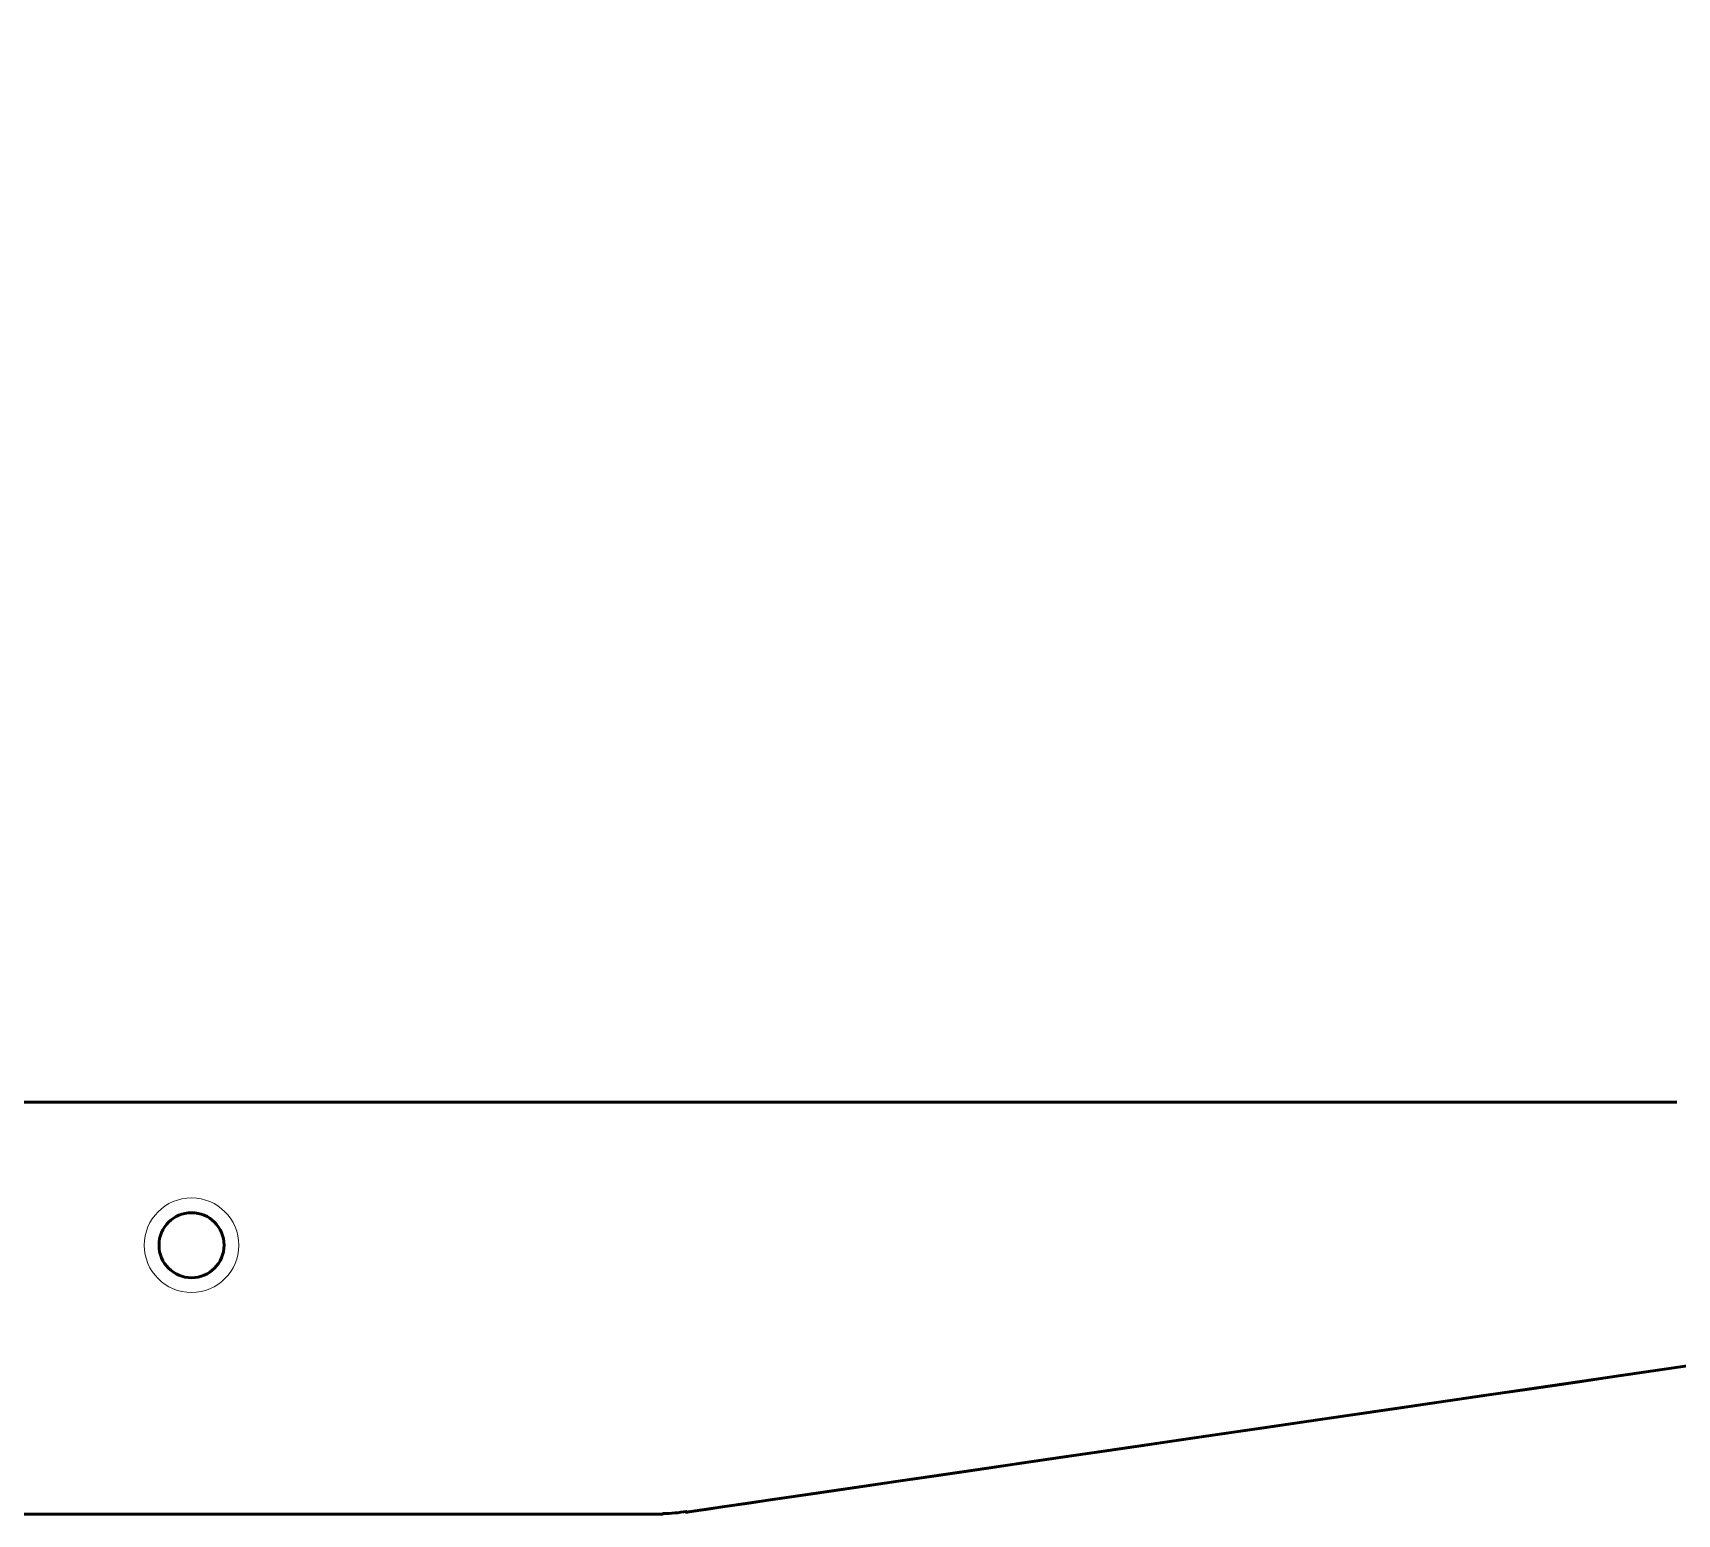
# Model space of a CAD drawing. Header units: millimetres. Extents: x -1113 to 163, y -392 to 100.
# Drawn here: x -30.7 to 24.9, y -86.2 to -36.1 of the extents above; entities that cross this region are included whole.
import ezdxf

# ---------------------------------------------------------------- set-up
doc = ezdxf.new("R2010")
doc.units = ezdxf.units.MM
doc.header["$MEASUREMENT"] = 0
doc.layers.add('Layer 1', color=7, linetype='Continuous')

msp = doc.modelspace()

# ---------------------------------------------------------------- linework, layer by layer
at = {"layer": 'Layer 1', "color": 250, "lineweight": 20}
msp.add_ellipse((-25.3143, -77.0893), major_axis=(0, 1.6), ratio=1, dxfattribs=at)
msp.add_ellipse((-25.3143, -77.0893), major_axis=(0, 1.6), ratio=1, dxfattribs=at)
msp.add_ellipse((-25.3143, -77.0893), major_axis=(0, 1.6), ratio=1, dxfattribs=at)
msp.add_ellipse((-25.3143, -77.0893), major_axis=(0, 1.6), ratio=1, dxfattribs=at)
msp.add_ellipse((-25.3143, -77.0893), major_axis=(0, 1.6), ratio=1, dxfattribs=at)
msp.add_ellipse((-25.3143, -77.0893), major_axis=(0, 1.6), ratio=1, dxfattribs=at)
at = {"layer": 'Layer 1', "color": 250, "lineweight": 50}
for points, knots in [([(151.2403, 38.7822), (151.2403, 38.7822), (145.7586, 38.7822), (145.7586, 38.7822), (145.7586, 38.7822), (145.7586, 38.7822), (145.7586, 38.7822), (145.7586, 38.7822), (154.2131, -4.4951), (154.2131, -4.4951), (154.2131, -4.4951), (154.2131, -4.4951), (154.2131, -4.4951), (154.2131, -4.4951), (158.2024, -24.9159), (158.2024, -24.9159), (158.2024, -24.9159), (158.2024, -24.9159), (158.2024, -24.9159), (159.6026, -39.6463), (160.7584, -51.8036), (160.7584, -51.8036), (160.7584, -51.8036), (160.7584, -51.8036), (160.7584, -51.8036), (160.7584, -51.8036), (162.5765, -71.498), (162.5765, -71.498), (162.5765, -71.498), (162.5765, -71.498), (162.5765, -71.498), (162.5765, -71.498), (162.578, -71.491), (162.578, -71.491), (162.578, -71.491), (162.578, -71.491), (162.578, -71.491), (162.6961, -72.7514), (162.2777, -74.0032), (161.4253, -74.9392), (161.4253, -74.9392), (161.4253, -74.9392), (161.4253, -74.9392), (160.573, -75.8752), (159.3656, -76.4087), (158.0997, -76.4087), (158.0997, -76.4087), (158.0997, -76.4087), (158.0997, -76.4087), (158.0997, -76.4087), (158.0891, -76.4087), (158.0891, -76.4087), (158.0891, -76.4087), (158.0891, -76.4087), (158.0891, -76.4087), (158.089, -76.4087), (60.2371, -76.3437), (58.551, -76.3426), (58.551, -76.3426), (58.551, -76.3426), (58.551, -76.3426), (58.5472, -76.3426), (58.5433, -76.3426), (58.5395, -76.3426), (58.5395, -76.3426), (58.5395, -76.3426), (58.5395, -76.3426), (58.2753, -76.3426), (58.0116, -76.3659), (57.7514, -76.4122), (57.7514, -76.4122), (57.7514, -76.4122), (57.7514, -76.4122), (57.7514, -76.4122), (57.7458, -76.4273), (57.7458, -76.4273), (57.7458, -76.4273), (57.7458, -76.4273), (57.7458, -76.4273), (57.7457, -76.4273), (-8.5904, -86.1217), (-8.5904, -86.1217), (-8.5904, -86.1217), (-8.5904, -86.1217), (-8.5904, -86.1217), (-8.5904, -86.1217), (-8.575, -86.0944), (-8.575, -86.0944), (-8.575, -86.0944), (-8.575, -86.0944), (-8.575, -86.0944), (-8.8351, -86.1407), (-9.0988, -86.164), (-9.363, -86.164), (-9.363, -86.164), (-9.363, -86.164), (-9.363, -86.164), (-9.363, -86.164), (-9.3736, -86.1852), (-9.3736, -86.1852), (-9.3736, -86.1852), (-9.3736, -86.1852), (-9.3736, -86.1852), (-9.3736, -86.1852), (-42.4359, -86.1852), (-42.4359, -86.1852), (-42.4359, -86.1852), (-42.4359, -86.1852), (-42.4359, -86.1852), (-42.4359, -86.1852), (-42.4253, -86.164), (-42.4253, -86.164), (-42.4253, -86.164), (-42.4253, -86.164), (-42.4253, -86.164), (-42.6895, -86.164), (-42.9532, -86.1407), (-43.2134, -86.0944), (-43.2134, -86.0944), (-43.2134, -86.0944), (-43.2134, -86.0944), (-43.2134, -86.0944), (-43.219, -86.1217), (-43.219, -86.1217), (-43.219, -86.1217), (-43.219, -86.1217), (-43.219, -86.1217), (-43.2191, -86.1217), (-109.5554, -76.4273), (-109.5554, -76.4273), (-109.5554, -76.4273), (-109.5554, -76.4273), (-109.5554, -76.4273), (-109.5554, -76.4273), (-109.5399, -76.4122), (-109.5399, -76.4122), (-109.5399, -76.4122), (-109.5399, -76.4122), (-109.5399, -76.4122), (-109.8, -76.3659), (-110.0637, -76.3426), (-110.3279, -76.3426), (-110.3279, -76.3426), (-110.3279, -76.3426), (-110.3279, -76.3426), (-110.3279, -76.3426), (-110.3385, -76.3426), (-110.3385, -76.3426), (-110.3385, -76.3426), (-110.3385, -76.3426), (-110.3385, -76.3426), (-110.3386, -76.3426), (-207.1743, -76.3426), (-208.3401, -76.3426), (-208.3401, -76.3426), (-208.3401, -76.3426), (-208.3401, -76.3426), (-209.6063, -76.3426), (-210.8138, -75.809), (-211.6662, -74.8727), (-211.6662, -74.8727), (-211.6662, -74.8727), (-211.6662, -74.8727), (-212.5186, -73.9364), (-212.9368, -72.6842), (-212.8183, -71.4236), (-212.8183, -71.4236), (-212.8183, -71.4236), (-212.8183, -71.4236), (-212.8183, -71.4236), (-212.8381, -71.4319), (-212.8381, -71.4319), (-212.8381, -71.4319), (-212.8381, -71.4319), (-212.8381, -71.4319), (-212.8381, -71.4319), (-210.7552, -49.2703), (-208.4013, -24.2249), (-208.4013, -24.2249), (-208.4013, -24.2249), (-208.4013, -24.2249), (-208.4013, -24.2249), (-204.547, -4.4951), (-204.547, -4.4951), (-204.547, -4.4951), (-204.547, -4.4951), (-204.547, -4.4951), (-204.547, -4.4951), (-196.0925, 38.7822), (-196.0925, 38.7822), (-196.0925, 38.7822), (-196.0925, 38.7822), (-196.0925, 38.7822), (-196.0925, 38.7822), (-201.5742, 38.7822), (-201.5742, 38.7822), (-201.5742, 38.7822), (-201.5742, 38.7822), (-201.5742, 38.7822), (-201.774, 38.8113), (-201.9619, 38.9037), (-202.1084, 39.0496), (-202.1084, 39.0496), (-202.1084, 39.0496), (-202.1084, 39.0496), (-202.3204, 39.2609), (-202.4205, 39.5598), (-202.3786, 39.8563), (-202.3786, 39.8563), (-202.3786, 39.8563), (-202.3786, 39.8563), (-202.0294, 43.5723), (-201.8274, 45.7217), (-201.8274, 45.7217), (-201.8274, 45.7217), (-201.8274, 45.7217), (-201.8274, 45.7217), (-201.8274, 45.7217), (-201.8076, 45.73), (-201.8076, 45.73), (-201.8076, 45.73), (-201.8076, 45.73), (-201.8076, 45.73), (-201.5903, 48.0408), (-199.6504, 49.8068), (-197.3294, 49.8068), (-197.3294, 49.8068), (-197.3294, 49.8068), (-197.3294, 49.8068), (-197.3294, 49.8068), (-197.34, 49.8068), (-197.34, 49.8068), (-197.34, 49.8068), (-197.34, 49.8068), (-197.34, 49.8068), (-197.34, 49.8068), (-99.5568, 49.8068), (-99.5568, 49.8068), (-99.5568, 49.8068), (-99.5568, 49.8068), (-99.5568, 49.8068), (-99.5568, 49.8068), (-99.5462, 49.8068), (-99.5462, 49.8068), (-99.5462, 49.8068), (-99.5462, 49.8068), (-99.5462, 49.8068), (-99.2819, 49.8068), (-99.0182, 49.7835), (-98.7581, 49.7372), (-98.7581, 49.7372), (-98.7581, 49.7372), (-98.7581, 49.7372), (-98.7581, 49.7372), (-98.7736, 49.7433), (-98.7736, 49.7433), (-98.7736, 49.7433), (-98.7736, 49.7433), (-98.7736, 49.7433), (-98.7736, 49.7433), (-42.6396, 39.7527), (-42.6396, 39.7527), (-42.6396, 39.7527), (-42.6396, 39.7527), (-42.6396, 39.7527), (-42.6396, 39.7527), (-42.6339, 39.7587), (-42.6339, 39.7587), (-42.6339, 39.7587), (-42.6339, 39.7587), (-42.6339, 39.7587), (-42.3738, 39.7124), (-42.1101, 39.6892), (-41.8458, 39.6892), (-41.8458, 39.6892), (-41.8458, 39.6892), (-41.8458, 39.6892), (-41.8458, 39.6892), (-41.8564, 39.668), (-41.8564, 39.668), (-41.8564, 39.668), (-41.8564, 39.668), (-41.8564, 39.668), (-41.8564, 39.668), (-31.4622, 39.668), (-31.4622, 39.668), (-31.4622, 39.668), (-31.4622, 39.668), (-31.4622, 39.668), (-31.4622, 39.668), (-8.6037, 39.668), (-8.6037, 39.668), (-8.6037, 39.668), (-8.6037, 39.668), (-8.6037, 39.668), (-8.6037, 39.668), (-8.5931, 39.6892), (-8.5931, 39.6892), (-8.5931, 39.6892), (-8.5931, 39.6892), (-8.5931, 39.6892), (-8.3289, 39.6892), (-8.0652, 39.7124), (-7.805, 39.7587), (-7.805, 39.7587), (-7.805, 39.7587), (-7.805, 39.7587), (-7.805, 39.7587), (-7.8205, 39.7527), (-7.8205, 39.7527), (-7.8205, 39.7527), (-7.8205, 39.7527), (-7.8205, 39.7527), (-7.8205, 39.7527), (48.3135, 49.7433), (48.3135, 49.7433), (48.3135, 49.7433), (48.3135, 49.7433), (48.3135, 49.7433), (48.3135, 49.7433), (48.3192, 49.7372), (48.3192, 49.7372), (48.3192, 49.7372), (48.3192, 49.7372), (48.3192, 49.7372), (48.5793, 49.7835), (48.843, 49.8068), (49.1072, 49.8068), (49.1072, 49.8068), (49.1072, 49.8068), (49.1072, 49.8068), (49.1072, 49.8068), (49.0967, 49.8068), (49.0967, 49.8068), (49.0967, 49.8068), (49.0967, 49.8068), (49.0967, 49.8068), (49.0967, 49.8068), (147.0215, 49.8068), (147.0215, 49.8068), (147.0215, 49.8068), (147.0215, 49.8068), (147.0215, 49.8068), (147.0215, 49.8068), (147.032, 49.8068), (147.032, 49.8068), (147.032, 49.8068), (147.032, 49.8068), (147.032, 49.8068), (149.3535, 49.8068), (151.2936, 48.0401), (151.5103, 45.7287), (151.5103, 45.7287), (151.5103, 45.7287), (151.5103, 45.7287), (151.5103, 45.7287), (151.4876, 45.7217), (151.4876, 45.7217), (151.4876, 45.7217), (151.4876, 45.7217), (151.4876, 45.7217), (151.4876, 45.7217), (151.7342, 43.1288), (152.0463, 39.845), (152.0463, 39.845), (152.0463, 39.845), (152.0463, 39.845), (152.0841, 39.5523), (151.9838, 39.2583), (151.7745, 39.0496), (151.7745, 39.0496), (151.7745, 39.0496), (151.7745, 39.0496), (151.628, 38.9037), (151.4401, 38.8113), (151.2403, 38.7822)], [0, 0, 0, 0, 0.008, 0.008, 0.008, 0.016, 0.016, 0.016, 0.024, 0.024, 0.024, 0.032, 0.032, 0.032, 0.04, 0.04, 0.04, 0.048, 0.048, 0.048, 0.056, 0.056, 0.056, 0.064, 0.064, 0.064, 0.072, 0.072, 0.072, 0.08, 0.08, 0.08, 0.088, 0.088, 0.088, 0.096, 0.096, 0.096, 0.104, 0.104, 0.104, 0.112, 0.112, 0.112, 0.12, 0.12, 0.12, 0.128, 0.128, 0.128, 0.136, 0.136, 0.136, 0.144, 0.144, 0.144, 0.152, 0.152, 0.152, 0.16, 0.16, 0.16, 0.168, 0.168, 0.168, 0.176, 0.176, 0.176, 0.184, 0.184, 0.184, 0.192, 0.192, 0.192, 0.2, 0.2, 0.2, 0.208, 0.208, 0.208, 0.216, 0.216, 0.216, 0.224, 0.224, 0.224, 0.232, 0.232, 0.232, 0.24, 0.24, 0.24, 0.248, 0.248, 0.248, 0.256, 0.256, 0.256, 0.264, 0.264, 0.264, 0.272, 0.272, 0.272, 0.28, 0.28, 0.28, 0.288, 0.288, 0.288, 0.296, 0.296, 0.296, 0.304, 0.304, 0.304, 0.312, 0.312, 0.312, 0.32, 0.32, 0.32, 0.328, 0.328, 0.328, 0.336, 0.336, 0.336, 0.344, 0.344, 0.344, 0.352, 0.352, 0.352, 0.36, 0.36, 0.36, 0.368, 0.368, 0.368, 0.376, 0.376, 0.376, 0.384, 0.384, 0.384, 0.392, 0.392, 0.392, 0.4, 0.4, 0.4, 0.408, 0.408, 0.408, 0.416, 0.416, 0.416, 0.424, 0.424, 0.424, 0.432, 0.432, 0.432, 0.44, 0.44, 0.44, 0.448, 0.448, 0.448, 0.456, 0.456, 0.456, 0.464, 0.464, 0.464, 0.472, 0.472, 0.472, 0.48, 0.48, 0.48, 0.488, 0.488, 0.488, 0.496, 0.496, 0.496, 0.504, 0.504, 0.504, 0.512, 0.512, 0.512, 0.52, 0.52, 0.52, 0.528, 0.528, 0.528, 0.536, 0.536, 0.536, 0.544, 0.544, 0.544, 0.552, 0.552, 0.552, 0.56, 0.56, 0.56, 0.568, 0.568, 0.568, 0.576, 0.576, 0.576, 0.584, 0.584, 0.584, 0.592, 0.592, 0.592, 0.6, 0.6, 0.6, 0.608, 0.608, 0.608, 0.616, 0.616, 0.616, 0.624, 0.624, 0.624, 0.632, 0.632, 0.632, 0.64, 0.64, 0.64, 0.648, 0.648, 0.648, 0.656, 0.656, 0.656, 0.664, 0.664, 0.664, 0.672, 0.672, 0.672, 0.68, 0.68, 0.68, 0.688, 0.688, 0.688, 0.696, 0.696, 0.696, 0.704, 0.704, 0.704, 0.712, 0.712, 0.712, 0.72, 0.72, 0.72, 0.728, 0.728, 0.728, 0.736, 0.736, 0.736, 0.744, 0.744, 0.744, 0.752, 0.752, 0.752, 0.76, 0.76, 0.76, 0.768, 0.768, 0.768, 0.776, 0.776, 0.776, 0.784, 0.784, 0.784, 0.792, 0.792, 0.792, 0.8, 0.8, 0.8, 0.808, 0.808, 0.808, 0.816, 0.816, 0.816, 0.824, 0.824, 0.824, 0.832, 0.832, 0.832, 0.84, 0.84, 0.84, 0.848, 0.848, 0.848, 0.856, 0.856, 0.856, 0.864, 0.864, 0.864, 0.872, 0.872, 0.872, 0.88, 0.88, 0.88, 0.888, 0.888, 0.888, 0.896, 0.896, 0.896, 0.904, 0.904, 0.904, 0.912, 0.912, 0.912, 0.92, 0.92, 0.92, 0.928, 0.928, 0.928, 0.936, 0.936, 0.936, 0.944, 0.944, 0.944, 0.952, 0.952, 0.952, 0.96, 0.96, 0.96, 0.968, 0.968, 0.968, 0.976, 0.976, 0.976, 0.984, 0.984, 0.984, 0.992, 0.992, 0.992, 1, 1, 1, 1]), ([(-25.3143, -75.9893), (-25.9218, -75.9893), (-26.4143, -76.4817), (-26.4143, -77.0892), (-26.4143, -77.0892), (-26.4143, -77.0892), (-26.4143, -77.0892), (-26.4143, -77.6968), (-25.9218, -78.1892), (-25.3143, -78.1892), (-25.3143, -78.1892), (-25.3143, -78.1892), (-25.3143, -78.1892), (-24.7068, -78.1893), (-24.2143, -77.6968), (-24.2143, -77.0893), (-24.2143, -77.0893), (-24.2143, -77.0893), (-24.2143, -77.0893), (-24.2143, -76.4817), (-24.7068, -75.9893), (-25.3143, -75.9893)], [0, 0, 0, 0, 0.1428571, 0.1428571, 0.1428571, 0.2857143, 0.2857143, 0.2857143, 0.4285714, 0.4285714, 0.4285714, 0.5714286, 0.5714286, 0.5714286, 0.7142857, 0.7142857, 0.7142857, 0.8571429, 0.8571429, 0.8571429, 1, 1, 1, 1]), ([(-25.3143, -75.9893), (-25.9218, -75.9893), (-26.4143, -76.4817), (-26.4143, -77.0892), (-26.4143, -77.0892), (-26.4143, -77.0892), (-26.4143, -77.0892), (-26.4143, -77.6968), (-25.9218, -78.1892), (-25.3143, -78.1893), (-25.3143, -78.1893), (-25.3143, -78.1893), (-25.3143, -78.1893), (-24.7068, -78.1893), (-24.2143, -77.6968), (-24.2143, -77.0893), (-24.2143, -77.0893), (-24.2143, -77.0893), (-24.2143, -77.0893), (-24.2143, -76.4817), (-24.7068, -75.9893), (-25.3143, -75.9893)], [0, 0, 0, 0, 0.1428571, 0.1428571, 0.1428571, 0.2857143, 0.2857143, 0.2857143, 0.4285714, 0.4285714, 0.4285714, 0.5714286, 0.5714286, 0.5714286, 0.7142857, 0.7142857, 0.7142857, 0.8571429, 0.8571429, 0.8571429, 1, 1, 1, 1]), ([(-25.3143, -75.9893), (-25.9218, -75.9893), (-26.4143, -76.4817), (-26.4143, -77.0893), (-26.4143, -77.0893), (-26.4143, -77.0893), (-26.4143, -77.0893), (-26.4143, -77.6968), (-25.9218, -78.1893), (-25.3143, -78.1893), (-25.3143, -78.1893), (-25.3143, -78.1893), (-25.3143, -78.1893), (-24.7068, -78.1893), (-24.2143, -77.6968), (-24.2143, -77.0893), (-24.2143, -77.0893), (-24.2143, -77.0893), (-24.2143, -77.0893), (-24.2143, -76.4817), (-24.7068, -75.9893), (-25.3143, -75.9893)], [0, 0, 0, 0, 0.1428571, 0.1428571, 0.1428571, 0.2857143, 0.2857143, 0.2857143, 0.4285714, 0.4285714, 0.4285714, 0.5714286, 0.5714286, 0.5714286, 0.7142857, 0.7142857, 0.7142857, 0.8571429, 0.8571429, 0.8571429, 1, 1, 1, 1]), ([(-25.3143, -75.9893), (-25.9218, -75.9893), (-26.4143, -76.4817), (-26.4143, -77.0893), (-26.4143, -77.0893), (-26.4143, -77.0893), (-26.4143, -77.0893), (-26.4143, -77.6968), (-25.9218, -78.1893), (-25.3143, -78.1893), (-25.3143, -78.1893), (-25.3143, -78.1893), (-25.3143, -78.1893), (-24.7068, -78.1893), (-24.2143, -77.6968), (-24.2143, -77.0893), (-24.2143, -77.0893), (-24.2143, -77.0893), (-24.2143, -77.0893), (-24.2143, -76.4817), (-24.7068, -75.9893), (-25.3143, -75.9893)], [0, 0, 0, 0, 0.1428571, 0.1428571, 0.1428571, 0.2857143, 0.2857143, 0.2857143, 0.4285714, 0.4285714, 0.4285714, 0.5714286, 0.5714286, 0.5714286, 0.7142857, 0.7142857, 0.7142857, 0.8571429, 0.8571429, 0.8571429, 1, 1, 1, 1]), ([(-25.3143, -75.9893), (-25.9218, -75.9893), (-26.4143, -76.4817), (-26.4143, -77.0893), (-26.4143, -77.0893), (-26.4143, -77.0893), (-26.4143, -77.0893), (-26.4143, -77.6968), (-25.9218, -78.1893), (-25.3143, -78.1893), (-25.3143, -78.1893), (-25.3143, -78.1893), (-25.3143, -78.1893), (-24.7068, -78.1893), (-24.2143, -77.6968), (-24.2143, -77.0893), (-24.2143, -77.0893), (-24.2143, -77.0893), (-24.2143, -77.0893), (-24.2143, -76.4817), (-24.7068, -75.9893), (-25.3143, -75.9893)], [0, 0, 0, 0, 0.1428571, 0.1428571, 0.1428571, 0.2857143, 0.2857143, 0.2857143, 0.4285714, 0.4285714, 0.4285714, 0.5714286, 0.5714286, 0.5714286, 0.7142857, 0.7142857, 0.7142857, 0.8571429, 0.8571429, 0.8571429, 1, 1, 1, 1]), ([(-25.3143, -75.9893), (-25.9218, -75.9893), (-26.4143, -76.4817), (-26.4143, -77.0893), (-26.4143, -77.0893), (-26.4143, -77.0893), (-26.4143, -77.0893), (-26.4143, -77.6968), (-25.9218, -78.1893), (-25.3143, -78.1893), (-25.3143, -78.1893), (-25.3143, -78.1893), (-25.3143, -78.1893), (-24.7068, -78.1893), (-24.2143, -77.6968), (-24.2143, -77.0893), (-24.2143, -77.0893), (-24.2143, -77.0893), (-24.2143, -77.0893), (-24.2143, -76.4817), (-24.7068, -75.9893), (-25.3143, -75.9893)], [0, 0, 0, 0, 0.1428571, 0.1428571, 0.1428571, 0.2857143, 0.2857143, 0.2857143, 0.4285714, 0.4285714, 0.4285714, 0.5714286, 0.5714286, 0.5714286, 0.7142857, 0.7142857, 0.7142857, 0.8571429, 0.8571429, 0.8571429, 1, 1, 1, 1]), ([(-25.3143, -75.9893), (-25.9218, -75.9893), (-26.4143, -76.4817), (-26.4143, -77.0893), (-26.4143, -77.0893), (-26.4143, -77.0893), (-26.4143, -77.0893), (-26.4143, -77.6968), (-25.9218, -78.1893), (-25.3143, -78.1893), (-25.3143, -78.1893), (-25.3143, -78.1893), (-25.3143, -78.1893), (-24.7068, -78.1893), (-24.2143, -77.6968), (-24.2143, -77.0893), (-24.2143, -77.0893), (-24.2143, -77.0893), (-24.2143, -77.0893), (-24.2143, -76.4817), (-24.7068, -75.9893), (-25.3143, -75.9893)], [0, 0, 0, 0, 0.1428571, 0.1428571, 0.1428571, 0.2857143, 0.2857143, 0.2857143, 0.4285714, 0.4285714, 0.4285714, 0.5714286, 0.5714286, 0.5714286, 0.7142857, 0.7142857, 0.7142857, 0.8571429, 0.8571429, 0.8571429, 1, 1, 1, 1]), ([(-25.3143, -75.9893), (-25.9218, -75.9893), (-26.4143, -76.4817), (-26.4143, -77.0893), (-26.4143, -77.0893), (-26.4143, -77.0893), (-26.4143, -77.0893), (-26.4143, -77.6968), (-25.9218, -78.1893), (-25.3143, -78.1893), (-25.3143, -78.1893), (-25.3143, -78.1893), (-25.3143, -78.1893), (-24.7068, -78.1893), (-24.2143, -77.6968), (-24.2143, -77.0893), (-24.2143, -77.0893), (-24.2143, -77.0893), (-24.2143, -77.0893), (-24.2143, -76.4817), (-24.7068, -75.9893), (-25.3143, -75.9893)], [0, 0, 0, 0, 0.1428571, 0.1428571, 0.1428571, 0.2857143, 0.2857143, 0.2857143, 0.4285714, 0.4285714, 0.4285714, 0.5714286, 0.5714286, 0.5714286, 0.7142857, 0.7142857, 0.7142857, 0.8571429, 0.8571429, 0.8571429, 1, 1, 1, 1]), ([(-25.3143, -75.9893), (-25.9218, -75.9893), (-26.4143, -76.4817), (-26.4143, -77.0893), (-26.4143, -77.0893), (-26.4143, -77.0893), (-26.4143, -77.0893), (-26.4143, -77.6968), (-25.9218, -78.1893), (-25.3143, -78.1893), (-25.3143, -78.1893), (-25.3143, -78.1893), (-25.3143, -78.1893), (-24.7068, -78.1893), (-24.2143, -77.6968), (-24.2143, -77.0893), (-24.2143, -77.0893), (-24.2143, -77.0893), (-24.2143, -77.0893), (-24.2143, -76.4818), (-24.7068, -75.9893), (-25.3143, -75.9893)], [0, 0, 0, 0, 0.1428571, 0.1428571, 0.1428571, 0.2857143, 0.2857143, 0.2857143, 0.4285714, 0.4285714, 0.4285714, 0.5714286, 0.5714286, 0.5714286, 0.7142857, 0.7142857, 0.7142857, 0.8571429, 0.8571429, 0.8571429, 1, 1, 1, 1]), ([(-25.3143, -75.9893), (-25.9218, -75.9893), (-26.4143, -76.4817), (-26.4143, -77.0893), (-26.4143, -77.0893), (-26.4143, -77.0893), (-26.4143, -77.0893), (-26.4143, -77.6968), (-25.9218, -78.1893), (-25.3143, -78.1893), (-25.3143, -78.1893), (-25.3143, -78.1893), (-25.3143, -78.1893), (-24.7068, -78.1893), (-24.2143, -77.6968), (-24.2143, -77.0893), (-24.2143, -77.0893), (-24.2143, -77.0893), (-24.2143, -77.0893), (-24.2143, -76.4818), (-24.7068, -75.9893), (-25.3143, -75.9893)], [0, 0, 0, 0, 0.1428571, 0.1428571, 0.1428571, 0.2857143, 0.2857143, 0.2857143, 0.4285714, 0.4285714, 0.4285714, 0.5714286, 0.5714286, 0.5714286, 0.7142857, 0.7142857, 0.7142857, 0.8571429, 0.8571429, 0.8571429, 1, 1, 1, 1]), ([(-25.3143, -75.9893), (-25.9218, -75.9893), (-26.4143, -76.4817), (-26.4143, -77.0893), (-26.4143, -77.0893), (-26.4143, -77.0893), (-26.4143, -77.0893), (-26.4143, -77.6968), (-25.9218, -78.1893), (-25.3143, -78.1893), (-25.3143, -78.1893), (-25.3143, -78.1893), (-25.3143, -78.1893), (-24.7068, -78.1893), (-24.2143, -77.6968), (-24.2143, -77.0893), (-24.2143, -77.0893), (-24.2143, -77.0893), (-24.2143, -77.0893), (-24.2143, -76.4818), (-24.7068, -75.9893), (-25.3143, -75.9893)], [0, 0, 0, 0, 0.1428571, 0.1428571, 0.1428571, 0.2857143, 0.2857143, 0.2857143, 0.4285714, 0.4285714, 0.4285714, 0.5714286, 0.5714286, 0.5714286, 0.7142857, 0.7142857, 0.7142857, 0.8571429, 0.8571429, 0.8571429, 1, 1, 1, 1]), ([(-25.3143, -75.9893), (-25.9218, -75.9893), (-26.4143, -76.4818), (-26.4143, -77.0893), (-26.4143, -77.0893), (-26.4143, -77.0893), (-26.4143, -77.0893), (-26.4143, -77.6968), (-25.9218, -78.1893), (-25.3143, -78.1893), (-25.3143, -78.1893), (-25.3143, -78.1893), (-25.3143, -78.1893), (-24.7068, -78.1893), (-24.2143, -77.6968), (-24.2143, -77.0893), (-24.2143, -77.0893), (-24.2143, -77.0893), (-24.2143, -77.0893), (-24.2143, -76.4818), (-24.7068, -75.9893), (-25.3143, -75.9893)], [0, 0, 0, 0, 0.1428571, 0.1428571, 0.1428571, 0.2857143, 0.2857143, 0.2857143, 0.4285714, 0.4285714, 0.4285714, 0.5714286, 0.5714286, 0.5714286, 0.7142857, 0.7142857, 0.7142857, 0.8571429, 0.8571429, 0.8571429, 1, 1, 1, 1]), ([(-25.3143, -75.9893), (-25.9218, -75.9893), (-26.4143, -76.4818), (-26.4143, -77.0893), (-26.4143, -77.0893), (-26.4143, -77.0893), (-26.4143, -77.0893), (-26.4143, -77.6968), (-25.9218, -78.1893), (-25.3143, -78.1893), (-25.3143, -78.1893), (-25.3143, -78.1893), (-25.3143, -78.1893), (-24.7068, -78.1893), (-24.2143, -77.6968), (-24.2143, -77.0893), (-24.2143, -77.0893), (-24.2143, -77.0893), (-24.2143, -77.0893), (-24.2143, -76.4818), (-24.7068, -75.9893), (-25.3143, -75.9893)], [0, 0, 0, 0, 0.1428571, 0.1428571, 0.1428571, 0.2857143, 0.2857143, 0.2857143, 0.4285714, 0.4285714, 0.4285714, 0.5714286, 0.5714286, 0.5714286, 0.7142857, 0.7142857, 0.7142857, 0.8571429, 0.8571429, 0.8571429, 1, 1, 1, 1]), ([(-25.3143, -75.9893), (-25.9218, -75.9893), (-26.4143, -76.4818), (-26.4143, -77.0893), (-26.4143, -77.0893), (-26.4143, -77.0893), (-26.4143, -77.0893), (-26.4143, -77.6968), (-25.9218, -78.1893), (-25.3143, -78.1893), (-25.3143, -78.1893), (-25.3143, -78.1893), (-25.3143, -78.1893), (-24.7068, -78.1893), (-24.2143, -77.6968), (-24.2143, -77.0893), (-24.2143, -77.0893), (-24.2143, -77.0893), (-24.2143, -77.0893), (-24.2143, -76.4818), (-24.7068, -75.9893), (-25.3143, -75.9893)], [0, 0, 0, 0, 0.1428571, 0.1428571, 0.1428571, 0.2857143, 0.2857143, 0.2857143, 0.4285714, 0.4285714, 0.4285714, 0.5714286, 0.5714286, 0.5714286, 0.7142857, 0.7142857, 0.7142857, 0.8571429, 0.8571429, 0.8571429, 1, 1, 1, 1]), ([(-25.3143, -75.9893), (-25.9218, -75.9893), (-26.4143, -76.4818), (-26.4143, -77.0893), (-26.4143, -77.0893), (-26.4143, -77.0893), (-26.4143, -77.0893), (-26.4143, -77.6968), (-25.9218, -78.1893), (-25.3143, -78.1893), (-25.3143, -78.1893), (-25.3143, -78.1893), (-25.3143, -78.1893), (-24.7068, -78.1893), (-24.2143, -77.6968), (-24.2143, -77.0893), (-24.2143, -77.0893), (-24.2143, -77.0893), (-24.2143, -77.0893), (-24.2143, -76.4818), (-24.7068, -75.9893), (-25.3143, -75.9893)], [0, 0, 0, 0, 0.1428571, 0.1428571, 0.1428571, 0.2857143, 0.2857143, 0.2857143, 0.4285714, 0.4285714, 0.4285714, 0.5714286, 0.5714286, 0.5714286, 0.7142857, 0.7142857, 0.7142857, 0.8571429, 0.8571429, 0.8571429, 1, 1, 1, 1]), ([(-25.3143, -75.9893), (-25.9218, -75.9893), (-26.4143, -76.4818), (-26.4143, -77.0893), (-26.4143, -77.0893), (-26.4143, -77.0893), (-26.4143, -77.0893), (-26.4143, -77.6968), (-25.9218, -78.1893), (-25.3143, -78.1893), (-25.3143, -78.1893), (-25.3143, -78.1893), (-25.3143, -78.1893), (-24.7068, -78.1893), (-24.2143, -77.6968), (-24.2143, -77.0893), (-24.2143, -77.0893), (-24.2143, -77.0893), (-24.2143, -77.0893), (-24.2143, -76.4818), (-24.7068, -75.9893), (-25.3143, -75.9893)], [0, 0, 0, 0, 0.1428571, 0.1428571, 0.1428571, 0.2857143, 0.2857143, 0.2857143, 0.4285714, 0.4285714, 0.4285714, 0.5714286, 0.5714286, 0.5714286, 0.7142857, 0.7142857, 0.7142857, 0.8571429, 0.8571429, 0.8571429, 1, 1, 1, 1]), ([(-25.3143, -75.9893), (-25.9218, -75.9893), (-26.4143, -76.4818), (-26.4143, -77.0893), (-26.4143, -77.0893), (-26.4143, -77.0893), (-26.4143, -77.0893), (-26.4143, -77.6968), (-25.9218, -78.1893), (-25.3143, -78.1893), (-25.3143, -78.1893), (-25.3143, -78.1893), (-25.3143, -78.1893), (-24.7068, -78.1893), (-24.2143, -77.6968), (-24.2143, -77.0893), (-24.2143, -77.0893), (-24.2143, -77.0893), (-24.2143, -77.0893), (-24.2143, -76.4818), (-24.7068, -75.9893), (-25.3143, -75.9893)], [0, 0, 0, 0, 0.1428571, 0.1428571, 0.1428571, 0.2857143, 0.2857143, 0.2857143, 0.4285714, 0.4285714, 0.4285714, 0.5714286, 0.5714286, 0.5714286, 0.7142857, 0.7142857, 0.7142857, 0.8571429, 0.8571429, 0.8571429, 1, 1, 1, 1]), ([(-25.3143, -75.9893), (-25.9218, -75.9893), (-26.4143, -76.4818), (-26.4143, -77.0893), (-26.4143, -77.0893), (-26.4143, -77.0893), (-26.4143, -77.0893), (-26.4143, -77.6968), (-25.9218, -78.1893), (-25.3143, -78.1893), (-25.3143, -78.1893), (-25.3143, -78.1893), (-25.3143, -78.1893), (-24.7068, -78.1893), (-24.2143, -77.6968), (-24.2143, -77.0893), (-24.2143, -77.0893), (-24.2143, -77.0893), (-24.2143, -77.0893), (-24.2143, -76.4818), (-24.7068, -75.9893), (-25.3143, -75.9893)], [0, 0, 0, 0, 0.1428571, 0.1428571, 0.1428571, 0.2857143, 0.2857143, 0.2857143, 0.4285714, 0.4285714, 0.4285714, 0.5714286, 0.5714286, 0.5714286, 0.7142857, 0.7142857, 0.7142857, 0.8571429, 0.8571429, 0.8571429, 1, 1, 1, 1]), ([(-25.3143, -75.9893), (-25.9218, -75.9893), (-26.4143, -76.4818), (-26.4143, -77.0893), (-26.4143, -77.0893), (-26.4143, -77.0893), (-26.4143, -77.0893), (-26.4143, -77.6968), (-25.9218, -78.1893), (-25.3143, -78.1893), (-25.3143, -78.1893), (-25.3143, -78.1893), (-25.3143, -78.1893), (-24.7068, -78.1893), (-24.2143, -77.6968), (-24.2143, -77.0893), (-24.2143, -77.0893), (-24.2143, -77.0893), (-24.2143, -77.0893), (-24.2143, -76.4818), (-24.7068, -75.9893), (-25.3143, -75.9893)], [0, 0, 0, 0, 0.1428571, 0.1428571, 0.1428571, 0.2857143, 0.2857143, 0.2857143, 0.4285714, 0.4285714, 0.4285714, 0.5714286, 0.5714286, 0.5714286, 0.7142857, 0.7142857, 0.7142857, 0.8571429, 0.8571429, 0.8571429, 1, 1, 1, 1]), ([(-25.3143, -75.9893), (-25.9218, -75.9893), (-26.4143, -76.4818), (-26.4143, -77.0893), (-26.4143, -77.0893), (-26.4143, -77.0893), (-26.4143, -77.0893), (-26.4143, -77.6968), (-25.9218, -78.1893), (-25.3143, -78.1893), (-25.3143, -78.1893), (-25.3143, -78.1893), (-25.3143, -78.1893), (-24.7068, -78.1893), (-24.2143, -77.6968), (-24.2143, -77.0893), (-24.2143, -77.0893), (-24.2143, -77.0893), (-24.2143, -77.0893), (-24.2143, -76.4818), (-24.7068, -75.9893), (-25.3143, -75.9893)], [0, 0, 0, 0, 0.1428571, 0.1428571, 0.1428571, 0.2857143, 0.2857143, 0.2857143, 0.4285714, 0.4285714, 0.4285714, 0.5714286, 0.5714286, 0.5714286, 0.7142857, 0.7142857, 0.7142857, 0.8571429, 0.8571429, 0.8571429, 1, 1, 1, 1]), ([(-25.3143, -75.9893), (-25.9218, -75.9893), (-26.4143, -76.4818), (-26.4143, -77.0893), (-26.4143, -77.0893), (-26.4143, -77.0893), (-26.4143, -77.0893), (-26.4143, -77.6968), (-25.9218, -78.1893), (-25.3143, -78.1893), (-25.3143, -78.1893), (-25.3143, -78.1893), (-25.3143, -78.1893), (-24.7068, -78.1893), (-24.2143, -77.6968), (-24.2143, -77.0893), (-24.2143, -77.0893), (-24.2143, -77.0893), (-24.2143, -77.0893), (-24.2143, -76.4818), (-24.7068, -75.9893), (-25.3143, -75.9893)], [0, 0, 0, 0, 0.1428571, 0.1428571, 0.1428571, 0.2857143, 0.2857143, 0.2857143, 0.4285714, 0.4285714, 0.4285714, 0.5714286, 0.5714286, 0.5714286, 0.7142857, 0.7142857, 0.7142857, 0.8571429, 0.8571429, 0.8571429, 1, 1, 1, 1]), ([(-25.3143, -75.9893), (-25.9218, -75.9893), (-26.4143, -76.4817), (-26.4143, -77.0892), (-26.4143, -77.0892), (-26.4143, -77.0892), (-26.4143, -77.0892), (-26.4143, -77.6968), (-25.9218, -78.1892), (-25.3143, -78.1892), (-25.3143, -78.1892), (-25.3143, -78.1892), (-25.3143, -78.1892), (-24.7068, -78.1893), (-24.2143, -77.6968), (-24.2143, -77.0893), (-24.2143, -77.0893), (-24.2143, -77.0893), (-24.2143, -77.0893), (-24.2143, -76.4817), (-24.7068, -75.9893), (-25.3143, -75.9893)], [0, 0, 0, 0, 0.1428571, 0.1428571, 0.1428571, 0.2857143, 0.2857143, 0.2857143, 0.4285714, 0.4285714, 0.4285714, 0.5714286, 0.5714286, 0.5714286, 0.7142857, 0.7142857, 0.7142857, 0.8571429, 0.8571429, 0.8571429, 1, 1, 1, 1]), ([(-25.3143, -75.9893), (-25.9218, -75.9893), (-26.4143, -76.4817), (-26.4143, -77.0892), (-26.4143, -77.0892), (-26.4143, -77.0892), (-26.4143, -77.0892), (-26.4143, -77.6968), (-25.9218, -78.1892), (-25.3143, -78.1893), (-25.3143, -78.1893), (-25.3143, -78.1893), (-25.3143, -78.1893), (-24.7068, -78.1893), (-24.2143, -77.6968), (-24.2143, -77.0893), (-24.2143, -77.0893), (-24.2143, -77.0893), (-24.2143, -77.0893), (-24.2143, -76.4817), (-24.7068, -75.9893), (-25.3143, -75.9893)], [0, 0, 0, 0, 0.1428571, 0.1428571, 0.1428571, 0.2857143, 0.2857143, 0.2857143, 0.4285714, 0.4285714, 0.4285714, 0.5714286, 0.5714286, 0.5714286, 0.7142857, 0.7142857, 0.7142857, 0.8571429, 0.8571429, 0.8571429, 1, 1, 1, 1]), ([(-25.3143, -75.9893), (-25.9218, -75.9893), (-26.4143, -76.4817), (-26.4143, -77.0893), (-26.4143, -77.0893), (-26.4143, -77.0893), (-26.4143, -77.0893), (-26.4143, -77.6968), (-25.9218, -78.1893), (-25.3143, -78.1893), (-25.3143, -78.1893), (-25.3143, -78.1893), (-25.3143, -78.1893), (-24.7068, -78.1893), (-24.2143, -77.6968), (-24.2143, -77.0893), (-24.2143, -77.0893), (-24.2143, -77.0893), (-24.2143, -77.0893), (-24.2143, -76.4817), (-24.7068, -75.9893), (-25.3143, -75.9893)], [0, 0, 0, 0, 0.1428571, 0.1428571, 0.1428571, 0.2857143, 0.2857143, 0.2857143, 0.4285714, 0.4285714, 0.4285714, 0.5714286, 0.5714286, 0.5714286, 0.7142857, 0.7142857, 0.7142857, 0.8571429, 0.8571429, 0.8571429, 1, 1, 1, 1]), ([(-25.3143, -75.9893), (-25.9218, -75.9893), (-26.4143, -76.4817), (-26.4143, -77.0893), (-26.4143, -77.0893), (-26.4143, -77.0893), (-26.4143, -77.0893), (-26.4143, -77.6968), (-25.9218, -78.1893), (-25.3143, -78.1893), (-25.3143, -78.1893), (-25.3143, -78.1893), (-25.3143, -78.1893), (-24.7068, -78.1893), (-24.2143, -77.6968), (-24.2143, -77.0893), (-24.2143, -77.0893), (-24.2143, -77.0893), (-24.2143, -77.0893), (-24.2143, -76.4817), (-24.7068, -75.9893), (-25.3143, -75.9893)], [0, 0, 0, 0, 0.1428571, 0.1428571, 0.1428571, 0.2857143, 0.2857143, 0.2857143, 0.4285714, 0.4285714, 0.4285714, 0.5714286, 0.5714286, 0.5714286, 0.7142857, 0.7142857, 0.7142857, 0.8571429, 0.8571429, 0.8571429, 1, 1, 1, 1]), ([(-25.3143, -75.9893), (-25.9218, -75.9893), (-26.4143, -76.4817), (-26.4143, -77.0893), (-26.4143, -77.0893), (-26.4143, -77.0893), (-26.4143, -77.0893), (-26.4143, -77.6968), (-25.9218, -78.1893), (-25.3143, -78.1893), (-25.3143, -78.1893), (-25.3143, -78.1893), (-25.3143, -78.1893), (-24.7068, -78.1893), (-24.2143, -77.6968), (-24.2143, -77.0893), (-24.2143, -77.0893), (-24.2143, -77.0893), (-24.2143, -77.0893), (-24.2143, -76.4817), (-24.7068, -75.9893), (-25.3143, -75.9893)], [0, 0, 0, 0, 0.1428571, 0.1428571, 0.1428571, 0.2857143, 0.2857143, 0.2857143, 0.4285714, 0.4285714, 0.4285714, 0.5714286, 0.5714286, 0.5714286, 0.7142857, 0.7142857, 0.7142857, 0.8571429, 0.8571429, 0.8571429, 1, 1, 1, 1]), ([(-25.3143, -75.9893), (-25.9218, -75.9893), (-26.4143, -76.4817), (-26.4143, -77.0893), (-26.4143, -77.0893), (-26.4143, -77.0893), (-26.4143, -77.0893), (-26.4143, -77.6968), (-25.9218, -78.1893), (-25.3143, -78.1893), (-25.3143, -78.1893), (-25.3143, -78.1893), (-25.3143, -78.1893), (-24.7068, -78.1893), (-24.2143, -77.6968), (-24.2143, -77.0893), (-24.2143, -77.0893), (-24.2143, -77.0893), (-24.2143, -77.0893), (-24.2143, -76.4817), (-24.7068, -75.9893), (-25.3143, -75.9893)], [0, 0, 0, 0, 0.1428571, 0.1428571, 0.1428571, 0.2857143, 0.2857143, 0.2857143, 0.4285714, 0.4285714, 0.4285714, 0.5714286, 0.5714286, 0.5714286, 0.7142857, 0.7142857, 0.7142857, 0.8571429, 0.8571429, 0.8571429, 1, 1, 1, 1]), ([(-25.3143, -75.9893), (-25.9218, -75.9893), (-26.4143, -76.4817), (-26.4143, -77.0893), (-26.4143, -77.0893), (-26.4143, -77.0893), (-26.4143, -77.0893), (-26.4143, -77.6968), (-25.9218, -78.1893), (-25.3143, -78.1893), (-25.3143, -78.1893), (-25.3143, -78.1893), (-25.3143, -78.1893), (-24.7068, -78.1893), (-24.2143, -77.6968), (-24.2143, -77.0893), (-24.2143, -77.0893), (-24.2143, -77.0893), (-24.2143, -77.0893), (-24.2143, -76.4817), (-24.7068, -75.9893), (-25.3143, -75.9893)], [0, 0, 0, 0, 0.1428571, 0.1428571, 0.1428571, 0.2857143, 0.2857143, 0.2857143, 0.4285714, 0.4285714, 0.4285714, 0.5714286, 0.5714286, 0.5714286, 0.7142857, 0.7142857, 0.7142857, 0.8571429, 0.8571429, 0.8571429, 1, 1, 1, 1]), ([(-25.3143, -75.9893), (-25.9218, -75.9893), (-26.4143, -76.4817), (-26.4143, -77.0893), (-26.4143, -77.0893), (-26.4143, -77.0893), (-26.4143, -77.0893), (-26.4143, -77.6968), (-25.9218, -78.1893), (-25.3143, -78.1893), (-25.3143, -78.1893), (-25.3143, -78.1893), (-25.3143, -78.1893), (-24.7068, -78.1893), (-24.2143, -77.6968), (-24.2143, -77.0893), (-24.2143, -77.0893), (-24.2143, -77.0893), (-24.2143, -77.0893), (-24.2143, -76.4817), (-24.7068, -75.9893), (-25.3143, -75.9893)], [0, 0, 0, 0, 0.1428571, 0.1428571, 0.1428571, 0.2857143, 0.2857143, 0.2857143, 0.4285714, 0.4285714, 0.4285714, 0.5714286, 0.5714286, 0.5714286, 0.7142857, 0.7142857, 0.7142857, 0.8571429, 0.8571429, 0.8571429, 1, 1, 1, 1]), ([(-25.3143, -75.9893), (-25.9218, -75.9893), (-26.4143, -76.4817), (-26.4143, -77.0893), (-26.4143, -77.0893), (-26.4143, -77.0893), (-26.4143, -77.0893), (-26.4143, -77.6968), (-25.9218, -78.1893), (-25.3143, -78.1893), (-25.3143, -78.1893), (-25.3143, -78.1893), (-25.3143, -78.1893), (-24.7068, -78.1893), (-24.2143, -77.6968), (-24.2143, -77.0893), (-24.2143, -77.0893), (-24.2143, -77.0893), (-24.2143, -77.0893), (-24.2143, -76.4818), (-24.7068, -75.9893), (-25.3143, -75.9893)], [0, 0, 0, 0, 0.1428571, 0.1428571, 0.1428571, 0.2857143, 0.2857143, 0.2857143, 0.4285714, 0.4285714, 0.4285714, 0.5714286, 0.5714286, 0.5714286, 0.7142857, 0.7142857, 0.7142857, 0.8571429, 0.8571429, 0.8571429, 1, 1, 1, 1]), ([(-25.3143, -75.9893), (-25.9218, -75.9893), (-26.4143, -76.4817), (-26.4143, -77.0893), (-26.4143, -77.0893), (-26.4143, -77.0893), (-26.4143, -77.0893), (-26.4143, -77.6968), (-25.9218, -78.1893), (-25.3143, -78.1893), (-25.3143, -78.1893), (-25.3143, -78.1893), (-25.3143, -78.1893), (-24.7068, -78.1893), (-24.2143, -77.6968), (-24.2143, -77.0893), (-24.2143, -77.0893), (-24.2143, -77.0893), (-24.2143, -77.0893), (-24.2143, -76.4818), (-24.7068, -75.9893), (-25.3143, -75.9893)], [0, 0, 0, 0, 0.1428571, 0.1428571, 0.1428571, 0.2857143, 0.2857143, 0.2857143, 0.4285714, 0.4285714, 0.4285714, 0.5714286, 0.5714286, 0.5714286, 0.7142857, 0.7142857, 0.7142857, 0.8571429, 0.8571429, 0.8571429, 1, 1, 1, 1]), ([(-25.3143, -75.9893), (-25.9218, -75.9893), (-26.4143, -76.4817), (-26.4143, -77.0893), (-26.4143, -77.0893), (-26.4143, -77.0893), (-26.4143, -77.0893), (-26.4143, -77.6968), (-25.9218, -78.1893), (-25.3143, -78.1893), (-25.3143, -78.1893), (-25.3143, -78.1893), (-25.3143, -78.1893), (-24.7068, -78.1893), (-24.2143, -77.6968), (-24.2143, -77.0893), (-24.2143, -77.0893), (-24.2143, -77.0893), (-24.2143, -77.0893), (-24.2143, -76.4818), (-24.7068, -75.9893), (-25.3143, -75.9893)], [0, 0, 0, 0, 0.1428571, 0.1428571, 0.1428571, 0.2857143, 0.2857143, 0.2857143, 0.4285714, 0.4285714, 0.4285714, 0.5714286, 0.5714286, 0.5714286, 0.7142857, 0.7142857, 0.7142857, 0.8571429, 0.8571429, 0.8571429, 1, 1, 1, 1]), ([(-25.3143, -75.9893), (-25.9218, -75.9893), (-26.4143, -76.4818), (-26.4143, -77.0893), (-26.4143, -77.0893), (-26.4143, -77.0893), (-26.4143, -77.0893), (-26.4143, -77.6968), (-25.9218, -78.1893), (-25.3143, -78.1893), (-25.3143, -78.1893), (-25.3143, -78.1893), (-25.3143, -78.1893), (-24.7068, -78.1893), (-24.2143, -77.6968), (-24.2143, -77.0893), (-24.2143, -77.0893), (-24.2143, -77.0893), (-24.2143, -77.0893), (-24.2143, -76.4818), (-24.7068, -75.9893), (-25.3143, -75.9893)], [0, 0, 0, 0, 0.1428571, 0.1428571, 0.1428571, 0.2857143, 0.2857143, 0.2857143, 0.4285714, 0.4285714, 0.4285714, 0.5714286, 0.5714286, 0.5714286, 0.7142857, 0.7142857, 0.7142857, 0.8571429, 0.8571429, 0.8571429, 1, 1, 1, 1]), ([(-25.3143, -75.9893), (-25.9218, -75.9893), (-26.4143, -76.4818), (-26.4143, -77.0893), (-26.4143, -77.0893), (-26.4143, -77.0893), (-26.4143, -77.0893), (-26.4143, -77.6968), (-25.9218, -78.1893), (-25.3143, -78.1893), (-25.3143, -78.1893), (-25.3143, -78.1893), (-25.3143, -78.1893), (-24.7068, -78.1893), (-24.2143, -77.6968), (-24.2143, -77.0893), (-24.2143, -77.0893), (-24.2143, -77.0893), (-24.2143, -77.0893), (-24.2143, -76.4818), (-24.7068, -75.9893), (-25.3143, -75.9893)], [0, 0, 0, 0, 0.1428571, 0.1428571, 0.1428571, 0.2857143, 0.2857143, 0.2857143, 0.4285714, 0.4285714, 0.4285714, 0.5714286, 0.5714286, 0.5714286, 0.7142857, 0.7142857, 0.7142857, 0.8571429, 0.8571429, 0.8571429, 1, 1, 1, 1]), ([(-25.3143, -75.9893), (-25.9218, -75.9893), (-26.4143, -76.4818), (-26.4143, -77.0893), (-26.4143, -77.0893), (-26.4143, -77.0893), (-26.4143, -77.0893), (-26.4143, -77.6968), (-25.9218, -78.1893), (-25.3143, -78.1893), (-25.3143, -78.1893), (-25.3143, -78.1893), (-25.3143, -78.1893), (-24.7068, -78.1893), (-24.2143, -77.6968), (-24.2143, -77.0893), (-24.2143, -77.0893), (-24.2143, -77.0893), (-24.2143, -77.0893), (-24.2143, -76.4818), (-24.7068, -75.9893), (-25.3143, -75.9893)], [0, 0, 0, 0, 0.1428571, 0.1428571, 0.1428571, 0.2857143, 0.2857143, 0.2857143, 0.4285714, 0.4285714, 0.4285714, 0.5714286, 0.5714286, 0.5714286, 0.7142857, 0.7142857, 0.7142857, 0.8571429, 0.8571429, 0.8571429, 1, 1, 1, 1]), ([(-25.3143, -75.9893), (-25.9218, -75.9893), (-26.4143, -76.4818), (-26.4143, -77.0893), (-26.4143, -77.0893), (-26.4143, -77.0893), (-26.4143, -77.0893), (-26.4143, -77.6968), (-25.9218, -78.1893), (-25.3143, -78.1893), (-25.3143, -78.1893), (-25.3143, -78.1893), (-25.3143, -78.1893), (-24.7068, -78.1893), (-24.2143, -77.6968), (-24.2143, -77.0893), (-24.2143, -77.0893), (-24.2143, -77.0893), (-24.2143, -77.0893), (-24.2143, -76.4818), (-24.7068, -75.9893), (-25.3143, -75.9893)], [0, 0, 0, 0, 0.1428571, 0.1428571, 0.1428571, 0.2857143, 0.2857143, 0.2857143, 0.4285714, 0.4285714, 0.4285714, 0.5714286, 0.5714286, 0.5714286, 0.7142857, 0.7142857, 0.7142857, 0.8571429, 0.8571429, 0.8571429, 1, 1, 1, 1]), ([(-25.3143, -75.9893), (-25.9218, -75.9893), (-26.4143, -76.4818), (-26.4143, -77.0893), (-26.4143, -77.0893), (-26.4143, -77.0893), (-26.4143, -77.0893), (-26.4143, -77.6968), (-25.9218, -78.1893), (-25.3143, -78.1893), (-25.3143, -78.1893), (-25.3143, -78.1893), (-25.3143, -78.1893), (-24.7068, -78.1893), (-24.2143, -77.6968), (-24.2143, -77.0893), (-24.2143, -77.0893), (-24.2143, -77.0893), (-24.2143, -77.0893), (-24.2143, -76.4818), (-24.7068, -75.9893), (-25.3143, -75.9893)], [0, 0, 0, 0, 0.1428571, 0.1428571, 0.1428571, 0.2857143, 0.2857143, 0.2857143, 0.4285714, 0.4285714, 0.4285714, 0.5714286, 0.5714286, 0.5714286, 0.7142857, 0.7142857, 0.7142857, 0.8571429, 0.8571429, 0.8571429, 1, 1, 1, 1]), ([(-25.3143, -75.9893), (-25.9218, -75.9893), (-26.4143, -76.4818), (-26.4143, -77.0893), (-26.4143, -77.0893), (-26.4143, -77.0893), (-26.4143, -77.0893), (-26.4143, -77.6968), (-25.9218, -78.1893), (-25.3143, -78.1893), (-25.3143, -78.1893), (-25.3143, -78.1893), (-25.3143, -78.1893), (-24.7068, -78.1893), (-24.2143, -77.6968), (-24.2143, -77.0893), (-24.2143, -77.0893), (-24.2143, -77.0893), (-24.2143, -77.0893), (-24.2143, -76.4818), (-24.7068, -75.9893), (-25.3143, -75.9893)], [0, 0, 0, 0, 0.1428571, 0.1428571, 0.1428571, 0.2857143, 0.2857143, 0.2857143, 0.4285714, 0.4285714, 0.4285714, 0.5714286, 0.5714286, 0.5714286, 0.7142857, 0.7142857, 0.7142857, 0.8571429, 0.8571429, 0.8571429, 1, 1, 1, 1]), ([(-25.3143, -75.9893), (-25.9218, -75.9893), (-26.4143, -76.4818), (-26.4143, -77.0893), (-26.4143, -77.0893), (-26.4143, -77.0893), (-26.4143, -77.0893), (-26.4143, -77.6968), (-25.9218, -78.1893), (-25.3143, -78.1893), (-25.3143, -78.1893), (-25.3143, -78.1893), (-25.3143, -78.1893), (-24.7068, -78.1893), (-24.2143, -77.6968), (-24.2143, -77.0893), (-24.2143, -77.0893), (-24.2143, -77.0893), (-24.2143, -77.0893), (-24.2143, -76.4818), (-24.7068, -75.9893), (-25.3143, -75.9893)], [0, 0, 0, 0, 0.1428571, 0.1428571, 0.1428571, 0.2857143, 0.2857143, 0.2857143, 0.4285714, 0.4285714, 0.4285714, 0.5714286, 0.5714286, 0.5714286, 0.7142857, 0.7142857, 0.7142857, 0.8571429, 0.8571429, 0.8571429, 1, 1, 1, 1]), ([(-25.3143, -75.9893), (-25.9218, -75.9893), (-26.4143, -76.4818), (-26.4143, -77.0893), (-26.4143, -77.0893), (-26.4143, -77.0893), (-26.4143, -77.0893), (-26.4143, -77.6968), (-25.9218, -78.1893), (-25.3143, -78.1893), (-25.3143, -78.1893), (-25.3143, -78.1893), (-25.3143, -78.1893), (-24.7068, -78.1893), (-24.2143, -77.6968), (-24.2143, -77.0893), (-24.2143, -77.0893), (-24.2143, -77.0893), (-24.2143, -77.0893), (-24.2143, -76.4818), (-24.7068, -75.9893), (-25.3143, -75.9893)], [0, 0, 0, 0, 0.1428571, 0.1428571, 0.1428571, 0.2857143, 0.2857143, 0.2857143, 0.4285714, 0.4285714, 0.4285714, 0.5714286, 0.5714286, 0.5714286, 0.7142857, 0.7142857, 0.7142857, 0.8571429, 0.8571429, 0.8571429, 1, 1, 1, 1]), ([(-25.3143, -75.9893), (-25.9218, -75.9893), (-26.4143, -76.4818), (-26.4143, -77.0893), (-26.4143, -77.0893), (-26.4143, -77.0893), (-26.4143, -77.0893), (-26.4143, -77.6968), (-25.9218, -78.1893), (-25.3143, -78.1893), (-25.3143, -78.1893), (-25.3143, -78.1893), (-25.3143, -78.1893), (-24.7068, -78.1893), (-24.2143, -77.6968), (-24.2143, -77.0893), (-24.2143, -77.0893), (-24.2143, -77.0893), (-24.2143, -77.0893), (-24.2143, -76.4818), (-24.7068, -75.9893), (-25.3143, -75.9893)], [0, 0, 0, 0, 0.1428571, 0.1428571, 0.1428571, 0.2857143, 0.2857143, 0.2857143, 0.4285714, 0.4285714, 0.4285714, 0.5714286, 0.5714286, 0.5714286, 0.7142857, 0.7142857, 0.7142857, 0.8571429, 0.8571429, 0.8571429, 1, 1, 1, 1]), ([(-25.3143, -75.9893), (-25.9218, -75.9893), (-26.4143, -76.4818), (-26.4143, -77.0893), (-26.4143, -77.0893), (-26.4143, -77.0893), (-26.4143, -77.0893), (-26.4143, -77.6968), (-25.9218, -78.1893), (-25.3143, -78.1893), (-25.3143, -78.1893), (-25.3143, -78.1893), (-25.3143, -78.1893), (-24.7068, -78.1893), (-24.2143, -77.6968), (-24.2143, -77.0893), (-24.2143, -77.0893), (-24.2143, -77.0893), (-24.2143, -77.0893), (-24.2143, -76.4818), (-24.7068, -75.9893), (-25.3143, -75.9893)], [0, 0, 0, 0, 0.1428571, 0.1428571, 0.1428571, 0.2857143, 0.2857143, 0.2857143, 0.4285714, 0.4285714, 0.4285714, 0.5714286, 0.5714286, 0.5714286, 0.7142857, 0.7142857, 0.7142857, 0.8571429, 0.8571429, 0.8571429, 1, 1, 1, 1])]:
    msp.add_open_spline(points, degree=3, knots=knots, dxfattribs=at)
for points in [[(-75.2786, -72.2495), (-75.2786, -72.2495), (24.9243, -72.2495), (24.9243, -72.2495)], [(-75.2786, -72.2495), (-75.2786, -72.2495), (24.9243, -72.2495), (24.9243, -72.2495)], [(-75.2786, -72.2495), (-75.2786, -72.2495), (24.9243, -72.2495), (24.9243, -72.2495)], [(57.7459, -76.4273), (57.7459, -76.4273), (-8.5904, -86.1217), (-8.5904, -86.1217)], [(57.7459, -76.4273), (57.7459, -76.4273), (-8.5904, -86.1217), (-8.5904, -86.1217)], [(57.7459, -76.4273), (57.7459, -76.4273), (-8.5904, -86.1217), (-8.5904, -86.1217)], [(-42.4359, -86.1852), (-42.4359, -86.1852), (-9.3736, -86.1852), (-9.3736, -86.1852)], [(-42.4359, -86.1852), (-42.4359, -86.1852), (-9.3736, -86.1852), (-9.3736, -86.1852)], [(-42.4359, -86.1852), (-42.4359, -86.1852), (-9.3736, -86.1852), (-9.3736, -86.1852)], [(-9.363, -86.164), (-9.0988, -86.164), (-8.8351, -86.1407), (-8.575, -86.0944)], [(-9.363, -86.164), (-9.0988, -86.164), (-8.8351, -86.1407), (-8.575, -86.0944)], [(-9.363, -86.164), (-9.0988, -86.164), (-8.8351, -86.1407), (-8.575, -86.0944)]]:
    msp.add_open_spline(points, degree=3, dxfattribs=at)

doc.saveas('drawing.dxf')
